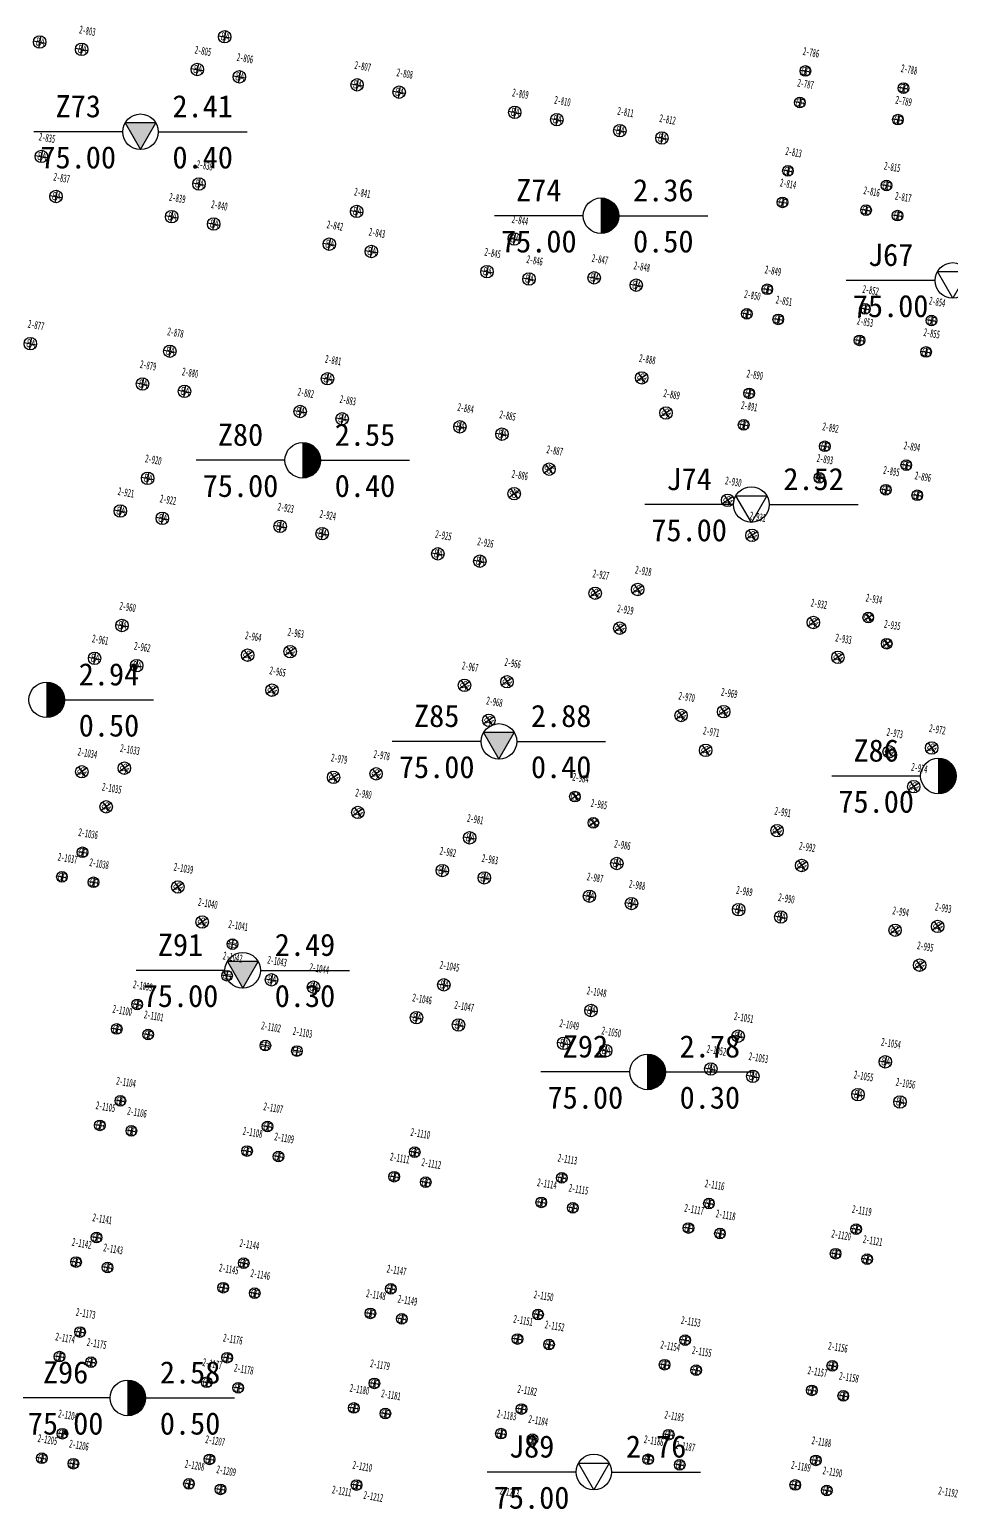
# Model space of a CAD drawing. Header units: millimetres. Extents: x 274830 to 6381169, y -2686084 to 432211.
# Drawn here: x 275245.5 to 275297.3, y 143175.8 to 143258.6 of the extents above; entities that cross this region are included whole.
import ezdxf
from ezdxf.enums import TextEntityAlignment as Align

# ---------------------------------------------------------------- set-up
doc = ezdxf.new("R2010")
doc.units = ezdxf.units.MM
doc.linetypes.add('DASHED2', pattern=[0.375, 0.25, -0.125])
doc.layers.add('_0', color=7, linetype='Continuous', lineweight=9)
doc.layers.add('ZBH', color=3, linetype='DASHED2', lineweight=20)
doc.layers.add('HOLE', color=1, linetype='Continuous')
doc.layers.add('S-FUND-PILE', color=11, linetype='Continuous')
doc.layers.add('S-ANNO-MODI-NAME', color=1, linetype='Continuous', plot=False)
doc.styles.add('ST', font='')
doc.styles.add('测量', font='', dxfattribs={"width": 0.5, "height": 600})
doc.styles.add('黑体', font='', dxfattribs={"width": 0.8})
doc.styles.get('ST').set_extended_font_data('SimSun')
doc.styles.get('测量').set_extended_font_data('SimSun')
doc.styles.get('黑体').set_extended_font_data('Microsoft YaHei')

# ---------------------------------------------------------------- blocks, each defined once
blk = doc.blocks.new('1566')
at = {"layer": 'S-FUND-PILE'}
for p, q in [((1027905, 685105), (1028505, 685105)), ((1028205, 685405), (1028205, 684805)), ((1033504, 685105), (1034104, 685105)), ((1033804, 685405), (1033804, 684805)), ((1027905, 683305), (1028505, 683305)), ((1028205, 683605), (1028205, 683005)), ((1033504, 683305), (1034104, 683305)), ((1033804, 683605), (1033804, 683005)), ((995354, 681390), (996054, 681390)), ((995704, 681740), (995704, 681040)), ((985504, 679662), (985504, 678962)), ((987904, 679662), (987904, 678962)), ((994504, 679662), (994504, 678962)), ((996904, 679662), (996904, 678962)), ((1003154, 680005), (1003854, 680005)), ((1003504, 680355), (1003504, 679655)), ((1005554, 680005), (1006254, 680005)), ((1005904, 680355), (1005904, 679655)), ((1012154, 680005), (1012854, 680005)), ((1012504, 680355), (1012504, 679655)), ((1014554, 680005), (1015254, 680005)), ((1014904, 680355), (1014904, 679655)), ((1018154, 680005), (1018854, 680005)), ((1018504, 680355), (1018504, 679655)), ((1020554, 680005), (1021254, 680005)), ((1020904, 680355), (1020904, 679655)), ((1028203, 679705), (1028203, 679105)), ((1033808, 679844), (1033808, 679244)), ((985154, 679312), (985854, 679312)), ((987554, 679312), (988254, 679312)), ((994154, 679312), (994854, 679312)), ((996554, 679312), (997254, 679312)), ((1027903, 679405), (1028503, 679405)), ((1033508, 679544), (1034108, 679544)), ((1032608, 677985), (1033208, 677985)), ((1032908, 678285), (1032908, 677685)), ((1034408, 677985), (1035008, 677985)), ((1034708, 678285), (1034708, 677685)), ((1027903, 677605), (1028503, 677605)), ((1028203, 677905), (1028203, 677305)), ((986704, 673340), (986704, 672640)), ((995704, 673340), (995704, 672640)), ((1004704, 673340), (1004704, 672640)), ((1013704, 673340), (1013704, 672640)), ((986354, 672990), (987054, 672990)), ((995354, 672990), (996054, 672990)), ((1004354, 672990), (1005054, 672990)), ((1013354, 672990), (1014054, 672990)), ((1027904, 672644), (1028504, 672644)), ((1028204, 672944), (1028204, 672344)), ((1033503, 672505), (1034103, 672505)), ((1033803, 672805), (1033803, 672205)), ((1037304, 672505), (1037904, 672505)), ((1037604, 672805), (1037604, 672205)), ((1018154, 671605), (1018854, 671605)), ((1018504, 671955), (1018504, 671255)), ((1020554, 671605), (1021254, 671605)), ((1020904, 671955), (1020904, 671255)), ((1027304, 671385), (1027304, 670785)), ((1029104, 671385), (1029104, 670785)), ((987554, 670912), (988254, 670912)), ((987904, 671262), (987904, 670562)), ((994154, 670912), (994854, 670912)), ((994504, 671262), (994504, 670562)), ((996554, 670912), (997254, 670912)), ((996904, 671262), (996904, 670562)), ((1003154, 670912), (1003854, 670912)), ((1003504, 671262), (1003504, 670562)), ((1005554, 670912), (1006254, 670912)), ((1005904, 671262), (1005904, 670562)), ((1012154, 670912), (1012854, 670912)), ((1012504, 671262), (1012504, 670562)), ((1014554, 670912), (1015254, 670912)), ((1014904, 671262), (1014904, 670562)), ((1027004, 671085), (1027604, 671085)), ((1028804, 671085), (1029404, 671085)), ((1033503, 670705), (1034103, 670705)), ((1033803, 671005), (1033803, 670405)), ((1037304, 670705), (1037904, 670705)), ((1037604, 671005), (1037604, 670405)), ((1022349, 666769), (1021851, 666277)), ((1021854, 666772), (1022346, 666274)), ((1027904, 666705), (1028504, 666705)), ((1028204, 667005), (1028204, 666405)), ((1024035, 665061), (1023537, 664569)), ((1023540, 665064), (1024032, 664566)), ((1027904, 664905), (1028504, 664905)), ((1028204, 665205), (1028204, 664605)), ((1032909, 664805), (1032909, 664205)), ((1032609, 664505), (1033209, 664505)), ((1037304, 664244), (1037904, 664244)), ((1037604, 664544), (1037604, 663944)), ((995354, 663440), (996054, 663440)), ((995704, 663790), (995704, 663090)), ((1004354, 663440), (1005054, 663440)), ((1004704, 663790), (1004704, 663090)), ((987554, 662512), (988254, 662512)), ((987904, 662862), (987904, 662162)), ((1012504, 662405), (1012504, 661705)), ((1014904, 662405), (1014904, 661705)), ((1032609, 662705), (1033209, 662705)), ((1032909, 663005), (1032909, 662405)), ((1036404, 662685), (1037004, 662685)), ((1036704, 662985), (1036704, 662385)), ((1038204, 662685), (1038804, 662685)), ((1038504, 662985), (1038504, 662385)), ((994504, 661712), (994504, 661012)), ((996904, 661712), (996904, 661012)), ((1003504, 661712), (1003504, 661012)), ((1005904, 661712), (1005904, 661012)), ((1012154, 662055), (1012854, 662055)), ((1014554, 662055), (1015254, 662055)), ((994154, 661362), (994854, 661362)), ((996554, 661362), (997254, 661362)), ((1003154, 661362), (1003854, 661362)), ((1005554, 661362), (1006254, 661362)), ((1017605, 660326), (1018100, 660821)), ((1017605, 660821), (1018100, 660326)), ((1028298, 660820), (1027800, 660328)), ((1027803, 660823), (1028295, 660325)), ((1015908, 658629), (1016403, 659124)), ((1015908, 659124), (1016403, 658629)), ((1029985, 659112), (1029486, 658620)), ((1029490, 659115), (1029981, 658617)), ((995704, 656540), (995704, 655840)), ((995354, 656190), (996054, 656190)), ((1036756, 655229), (1037180, 655653)), ((1036756, 655653), (1037180, 655229)), ((1003154, 654805), (1003854, 654805)), ((1003504, 655155), (1003504, 654455)), ((1005554, 654805), (1006254, 654805)), ((1005904, 655155), (1005904, 654455)), ((1012154, 654805), (1012854, 654805)), ((1012504, 655155), (1012504, 654455)), ((1014554, 654805), (1015254, 654805)), ((1014904, 655155), (1014904, 654455)), ((1023676, 655013), (1024171, 654518)), ((1024171, 655013), (1023676, 654518)), ((1033727, 654881), (1034222, 654387)), ((1034222, 654881), (1033727, 654387)), ((994154, 654112), (994854, 654112)), ((994504, 654462), (994504, 653762)), ((996554, 654112), (997254, 654112)), ((996904, 654462), (996904, 653762)), ((1021358, 654392), (1021853, 653897)), ((1021853, 654392), (1021358, 653897)), ((1038028, 653956), (1038453, 654380)), ((1038028, 654380), (1038453, 653956)), ((1035424, 653184), (1035919, 652689)), ((1035919, 653184), (1035424, 652689)), ((1023055, 652695), (1023550, 652200)), ((1023550, 652695), (1023055, 652200)), ((1029616, 649073), (1030111, 648578)), ((1030111, 649073), (1029616, 648578)), ((1041495, 649073), (1041990, 648578)), ((1041990, 649073), (1041495, 648578)), ((1005520, 648211), (1005022, 647719)), ((1005025, 648214), (1005517, 647716)), ((1017824, 648636), (1017326, 648144)), ((1017329, 648639), (1017821, 648141)), ((1027298, 648452), (1027793, 647957)), ((1027793, 648452), (1027298, 647957)), ((1039177, 648452), (1039672, 647957)), ((1039672, 648452), (1039177, 647957)), ((995349, 647785), (996049, 647785)), ((995699, 648135), (995699, 647435)), ((1003198, 647605), (1002700, 647113)), ((1002703, 647608), (1003195, 647110)), ((1015502, 648029), (1015004, 647537)), ((1015007, 648032), (1015499, 647534)), ((1028995, 646755), (1029490, 646260)), ((1029490, 646755), (1028995, 646260)), ((1040874, 646755), (1041369, 646260)), ((1041369, 646755), (1040874, 646260)), ((994149, 645706), (994849, 645706)), ((994499, 646056), (994499, 645356)), ((996549, 645706), (997249, 645706)), ((996899, 646056), (996899, 645356)), ((1004884, 645897), (1004386, 645405)), ((1004389, 645900), (1004881, 645402)), ((1017188, 646321), (1016690, 645830)), ((1016693, 646324), (1017185, 645826)), ((1022237, 642474), (1022661, 642898)), ((1022237, 642898), (1022661, 642474)), ((1033727, 643002), (1034222, 642507)), ((1034222, 643002), (1033727, 642507)), ((1009138, 641665), (1008640, 641173)), ((1008643, 641668), (1009135, 641170)), ((1011460, 642272), (1010962, 641780)), ((1010965, 642275), (1011457, 641777)), ((1023510, 641201), (1023934, 641625)), ((1023510, 641625), (1023934, 641201)), ((1035424, 641305), (1035919, 640810)), ((1035919, 641305), (1035424, 640810)), ((997459, 640150), (996961, 639658)), ((996964, 640153), (997456, 639655)), ((1010824, 639957), (1010326, 639466)), ((1010329, 639961), (1010821, 639462)), ((995137, 639544), (994639, 639052)), ((994642, 639547), (995134, 639049)), ((1016663, 639385), (1017363, 639385)), ((1017013, 639735), (1017013, 639035)), ((1025063, 639385), (1025763, 639385)), ((1025413, 639735), (1025413, 639035)), ((1043546, 639244), (1044041, 638749)), ((1044041, 639244), (1043546, 638749)), ((1032613, 638355), (1032613, 637655)), ((1035013, 638355), (1035013, 637655)), ((1041228, 638623), (1041723, 638128)), ((1041723, 638623), (1041228, 638128)), ((996823, 637836), (996325, 637344)), ((996328, 637839), (996820, 637341)), ((1015813, 637656), (1015813, 636956)), ((1018213, 637656), (1018213, 636956)), ((1024213, 637656), (1024213, 636956)), ((1026613, 637656), (1026613, 636956)), ((1032263, 638005), (1032963, 638005)), ((1034663, 638005), (1035363, 638005)), ((1015463, 637306), (1016163, 637306)), ((1017863, 637306), (1018563, 637306)), ((1023863, 637306), (1024563, 637306)), ((1026263, 637306), (1026963, 637306)), ((1042925, 636926), (1043420, 636431)), ((1043420, 636926), (1042925, 636431)), ((995704, 635144), (995704, 634544)), ((995404, 634844), (996004, 634844)), ((1001570, 634091), (1001072, 633599)), ((1001075, 634094), (1001567, 633596)), ((994504, 633285), (995104, 633285)), ((994804, 633585), (994804, 632985)), ((996304, 633285), (996904, 633285)), ((996604, 633585), (996604, 632985)), ((1003256, 632383), (1002758, 631891)), ((1002761, 632386), (1003253, 631888)), ((1004604, 631204), (1005204, 631204)), ((1004904, 630904), (1004904, 631504)), ((1016654, 630990), (1017354, 630990)), ((1017004, 631340), (1017004, 630640)), ((1025054, 630990), (1025754, 630990)), ((1025404, 631340), (1025404, 630640)), ((1033454, 630990), (1034154, 630990)), ((1033804, 631340), (1033804, 630640)), ((1041854, 630990), (1042554, 630990)), ((1042204, 631340), (1042204, 630640)), ((1007404, 629955), (1007404, 629255)), ((1009804, 629955), (1009804, 629255)), ((1004604, 629404), (1005204, 629404)), ((1004904, 629104), (1004904, 629704)), ((1007054, 629605), (1007754, 629605)), ((1009454, 629605), (1010154, 629605)), ((1015804, 629262), (1015804, 628562)), ((1018204, 629262), (1018204, 628562)), ((1024204, 629262), (1024204, 628562)), ((1026604, 629262), (1026604, 628562)), ((1032604, 629262), (1032604, 628562)), ((1035004, 629262), (1035004, 628562)), ((1041004, 629262), (1041004, 628562)), ((1043404, 629262), (1043404, 628562)), ((1015454, 628912), (1016154, 628912)), ((1017854, 628912), (1018554, 628912)), ((1023854, 628912), (1024554, 628912)), ((1026254, 628912), (1026954, 628912)), ((1032254, 628912), (1032954, 628912)), ((1034654, 628912), (1035354, 628912)), ((1040654, 628912), (1041354, 628912)), ((1043054, 628912), (1043754, 628912)), ((999904, 626944), (1000504, 626944)), ((1000204, 627244), (1000204, 626644)), ((1008004, 625905), (1007404, 625905)), ((1007704, 626205), (1007704, 625605)), ((1009804, 625905), (1009204, 625905)), ((1009504, 626205), (1009504, 625605)), ((999004, 625385), (999604, 625385)), ((999304, 625685), (999304, 625085)), ((1000804, 625385), (1001404, 625385)), ((1001104, 625685), (1001104, 625085)), ((1000204, 621744), (1000204, 621144)), ((1008604, 621744), (1008604, 621144)), ((1017004, 621744), (1017004, 621144)), ((1025404, 621744), (1025404, 621144)), ((1033804, 621744), (1033804, 621144)), ((1042204, 621744), (1042204, 621144)), ((999904, 621444), (1000504, 621444)), ((1008304, 621444), (1008904, 621444)), ((1016704, 621444), (1017304, 621444)), ((1025104, 621444), (1025704, 621444)), ((1033504, 621444), (1034104, 621444)), ((1041904, 621444), (1042504, 621444)), ((999304, 620185), (999304, 619585)), ((1001104, 620185), (1001104, 619585)), ((1007704, 620185), (1007704, 619585)), ((1009504, 620185), (1009504, 619585)), ((1016104, 620185), (1016104, 619585)), ((1017904, 620185), (1017904, 619585)), ((1024504, 620185), (1024504, 619585)), ((1026304, 620185), (1026304, 619585)), ((1032904, 620185), (1032904, 619585)), ((1034704, 620185), (1034704, 619585)), ((1041304, 620185), (1041304, 619585)), ((1043104, 620185), (1043104, 619585)), ((999004, 619885), (999604, 619885)), ((1000804, 619885), (1001404, 619885)), ((1007404, 619885), (1008004, 619885)), ((1009204, 619885), (1009804, 619885)), ((1015804, 619885), (1016404, 619885)), ((1017604, 619885), (1018204, 619885)), ((1024204, 619885), (1024804, 619885)), ((1026004, 619885), (1026604, 619885)), ((1032604, 619885), (1033204, 619885)), ((1034404, 619885), (1035004, 619885)), ((1041004, 619885), (1041604, 619885)), ((1042804, 619885), (1043404, 619885)), ((999904, 613644), (1000504, 613644)), ((1000204, 613944), (1000204, 613344)), ((1008304, 613644), (1008904, 613644)), ((1008604, 613944), (1008604, 613344)), ((1016704, 613644), (1017304, 613644)), ((1017004, 613944), (1017004, 613344)), ((1025104, 613644), (1025704, 613644)), ((1025404, 613944), (1025404, 613344)), ((1033504, 613644), (1034104, 613644)), ((1033804, 613944), (1033804, 613344)), ((1041904, 613644), (1042504, 613644)), ((1042204, 613944), (1042204, 613344)), ((999004, 612085), (999604, 612085)), ((999304, 612385), (999304, 611785)), ((1000804, 612085), (1001404, 612085)), ((1001104, 612385), (1001104, 611785)), ((1007404, 612085), (1008004, 612085)), ((1007704, 612385), (1007704, 611785)), ((1009204, 612085), (1009804, 612085)), ((1009504, 612385), (1009504, 611785)), ((1015804, 612085), (1016404, 612085)), ((1016104, 612385), (1016104, 611785)), ((1017604, 612085), (1018204, 612085)), ((1017904, 612385), (1017904, 611785)), ((1024204, 612085), (1024804, 612085)), ((1024504, 612385), (1024504, 611785)), ((1026004, 612085), (1026604, 612085)), ((1026304, 612385), (1026304, 611785)), ((1032604, 612085), (1033204, 612085)), ((1032904, 612385), (1032904, 611785)), ((1034404, 612085), (1035004, 612085)), ((1034704, 612385), (1034704, 611785)), ((1041004, 612085), (1041604, 612085)), ((1041304, 612385), (1041304, 611785)), ((1042804, 612085), (1043404, 612085)), ((1043104, 612385), (1043104, 611785)), ((1000204, 608544), (1000204, 607944)), ((1008604, 608544), (1008604, 607944)), ((1017004, 608544), (1017004, 607944)), ((1025404, 608544), (1025404, 607944)), ((1033804, 608544), (1033804, 607944)), ((1042204, 608544), (1042204, 607944)), ((999904, 608244), (1000504, 608244)), ((1008304, 608244), (1008904, 608244)), ((1016704, 608244), (1017304, 608244)), ((1025104, 608244), (1025704, 608244)), ((1033504, 608244), (1034104, 608244)), ((1041904, 608244), (1042504, 608244)), ((999304, 606985), (999304, 606385)), ((1001104, 606985), (1001104, 606385)), ((1007704, 606985), (1007704, 606385)), ((1009504, 606985), (1009504, 606385)), ((1016104, 606985), (1016104, 606385)), ((1017904, 606985), (1017904, 606385)), ((1024504, 606985), (1024504, 606385)), ((1026304, 606985), (1026304, 606385)), ((1032904, 606985), (1032904, 606385)), ((1034704, 606985), (1034704, 606385)), ((1041304, 606985), (1041304, 606385)), ((1043104, 606985), (1043104, 606385)), ((999004, 606685), (999604, 606685)), ((1000804, 606685), (1001404, 606685)), ((1007404, 606685), (1008004, 606685)), ((1009204, 606685), (1009804, 606685)), ((1015804, 606685), (1016404, 606685)), ((1017604, 606685), (1018204, 606685)), ((1024204, 606685), (1024804, 606685)), ((1026004, 606685), (1026604, 606685)), ((1032604, 606685), (1033204, 606685)), ((1034404, 606685), (1035004, 606685)), ((1041004, 606685), (1041604, 606685)), ((1042804, 606685), (1043404, 606685)), ((1000204, 602744), (1000204, 602144)), ((1008604, 602744), (1008604, 602144)), ((1017004, 602744), (1017004, 602144)), ((999904, 602444), (1000504, 602444)), ((1008304, 602444), (1008904, 602444)), ((1016704, 602444), (1017304, 602444)), ((999304, 601185), (999304, 600585)), ((1001104, 601185), (1001104, 600585)), ((1007704, 601185), (1007704, 600585)), ((1009504, 601185), (1009504, 600585)), ((999004, 600885), (999604, 600885)), ((1000804, 600885), (1001404, 600885)), ((1007404, 600885), (1008004, 600885)), ((1009204, 600885), (1009804, 600885))]:
    blk.add_line(p, q, dxfattribs=at)
for centre, radius in [((1028205, 685105), 300), ((1033804, 685105), 300), ((1028205, 683305), 300), ((1033804, 683305), 300), ((995704, 681390), 350), ((985504, 679312), 350), ((987904, 679312), 350), ((994504, 679312), 350), ((996904, 679312), 350), ((1003504, 680005), 350), ((1005904, 680005), 350), ((1012504, 680005), 350), ((1014904, 680005), 350), ((1018504, 680005), 350), ((1020904, 680005), 350), ((1028203, 679405), 300), ((1033808, 679544), 300), ((1032908, 677985), 300), ((1034708, 677985), 300), ((1028203, 677605), 300), ((986704, 672990), 350), ((995704, 672990), 350), ((1004704, 672990), 350), ((1013704, 672990), 350), ((1028204, 672644), 300), ((1033803, 672505), 300), ((1037604, 672505), 300), ((1018504, 671605), 350), ((1020904, 671605), 350), ((1027304, 671085), 300), ((1029104, 671085), 300), ((987904, 670912), 350), ((994504, 670912), 350), ((996904, 670912), 350), ((1003504, 670912), 350), ((1005904, 670912), 350), ((1012504, 670912), 350), ((1014904, 670912), 350), ((1033803, 670705), 300), ((1037604, 670705), 300), ((1022100, 666523), 350), ((1028204, 666705), 300), ((1023786, 664815), 350), ((1028204, 664905), 300), ((1032909, 664505), 300), ((1037604, 664244), 300), ((995704, 663440), 350), ((1004704, 663440), 350), ((987904, 662512), 350), ((1012504, 662055), 350), ((1014904, 662055), 350), ((1032909, 662705), 300), ((1036704, 662685), 300), ((1038504, 662685), 300), ((994504, 661362), 350), ((996904, 661362), 350), ((1003504, 661362), 350), ((1005904, 661362), 350), ((1017852, 660574), 350), ((1028049, 660574), 350), ((1016155, 658877), 350), ((1029736, 658866), 350), ((995704, 656190), 350), ((1036968, 655441), 300), ((1003504, 654805), 350), ((1005904, 654805), 350), ((1012504, 654805), 350), ((1014904, 654805), 350), ((1023924, 654765), 350), ((1033975, 654634), 350), ((994504, 654112), 350), ((996904, 654112), 350), ((1021605, 654144), 350), ((1038241, 654168), 300), ((1035672, 652937), 350), ((1023302, 652447), 350), ((1029863, 648826), 350), ((1041743, 648826), 350), ((1005271, 647965), 350), ((1017575, 648390), 350), ((1027545, 648204), 350), ((1039424, 648204), 350), ((995699, 647785), 350), ((1002949, 647359), 350), ((1015253, 647783), 350), ((1029242, 646507), 350), ((1041122, 646507), 350), ((994499, 645706), 350), ((996899, 645706), 350), ((1004635, 645651), 350), ((1016939, 646075), 350), ((1011211, 642026), 350), ((1022449, 642686), 300), ((1033975, 642755), 350), ((1008889, 641419), 350), ((1023722, 641413), 300), ((1035672, 641058), 350), ((997210, 639904), 350), ((1010575, 639711), 350), ((994888, 639298), 350), ((1017013, 639385), 350), ((1025413, 639385), 350), ((1043793, 638997), 350), ((1032613, 638005), 350), ((1035013, 638005), 350), ((1041475, 638376), 350), ((996574, 637590), 350), ((1015813, 637306), 350), ((1018213, 637306), 350), ((1024213, 637306), 350), ((1026613, 637306), 350), ((1043172, 636679), 350), ((995704, 634844), 300), ((1001321, 633845), 350), ((994804, 633285), 300), ((996604, 633285), 300), ((1003007, 632137), 350), ((1004904, 631204), 300), ((1017004, 630990), 350), ((1025404, 630990), 350), ((1033804, 630990), 350), ((1042204, 630990), 350), ((1007404, 629605), 350), ((1009804, 629605), 350), ((1004904, 629404), 300), ((1015804, 628912), 350), ((1018204, 628912), 350), ((1024204, 628912), 350), ((1026604, 628912), 350), ((1032604, 628912), 350), ((1035004, 628912), 350), ((1041004, 628912), 350), ((1043404, 628912), 350), ((1000204, 626944), 300), ((1007704, 625905), 300), ((1009504, 625905), 300), ((999304, 625385), 300), ((1001104, 625385), 300), ((1000204, 621444), 300), ((1008604, 621444), 300), ((1017004, 621444), 300), ((1025404, 621444), 300), ((1033804, 621444), 300), ((1042204, 621444), 300), ((999304, 619885), 300), ((1001104, 619885), 300), ((1007704, 619885), 300), ((1009504, 619885), 300), ((1016104, 619885), 300), ((1017904, 619885), 300), ((1024504, 619885), 300), ((1026304, 619885), 300), ((1032904, 619885), 300), ((1034704, 619885), 300), ((1041304, 619885), 300), ((1043104, 619885), 300), ((1000204, 613644), 300), ((1008604, 613644), 300), ((1017004, 613644), 300), ((1025404, 613644), 300), ((1033804, 613644), 300), ((1042204, 613644), 300), ((999304, 612085), 300), ((1001104, 612085), 300), ((1007704, 612085), 300), ((1009504, 612085), 300), ((1016104, 612085), 300), ((1017904, 612085), 300), ((1024504, 612085), 300), ((1026304, 612085), 300), ((1032904, 612085), 300), ((1034704, 612085), 300), ((1041304, 612085), 300), ((1043104, 612085), 300), ((1000204, 608244), 300), ((1008604, 608244), 300), ((1017004, 608244), 300), ((1025404, 608244), 300), ((1033804, 608244), 300), ((1042204, 608244), 300), ((999304, 606685), 300), ((1001104, 606685), 300), ((1007704, 606685), 300), ((1009504, 606685), 300), ((1016104, 606685), 300), ((1017904, 606685), 300), ((1024504, 606685), 300), ((1026304, 606685), 300), ((1032904, 606685), 300), ((1034704, 606685), 300), ((1041304, 606685), 300), ((1043104, 606685), 300), ((1000204, 602444), 300), ((1008604, 602444), 300), ((1017004, 602444), 300), ((999304, 600885), 300), ((1001104, 600885), 300), ((1007704, 600885), 300), ((1009504, 600885), 300)]:
    blk.add_circle(centre, radius, dxfattribs=at)
at = {"layer": 'S-FUND-PILE', "style": '黑体', "width": 0.7}
for s, p in [('6B', (1027984, 684870)), ('6B', (1033583, 684870)), ('6B', (1027984, 683070)), ('6B', (1033583, 683070)), ('8A', (995491, 681176)), ('8A', (1003291, 679791)), ('8A', (1005691, 679791)), ('8A', (1012291, 679791)), ('8A', (1014691, 679791)), ('8A', (1018291, 679791)), ('8A', (1020691, 679791)), ('6B', (1033586, 679310)), ('8A', (985291, 679098)), ('8A', (987691, 679098)), ('8A', (994291, 679098)), ('8A', (996691, 679098)), ('6B', (1027982, 679170)), ('6B', (1032686, 677750)), ('6B', (1034486, 677750)), ('6B', (1027982, 677370)), ('8A', (986491, 672776)), ('8A', (995491, 672776)), ('8A', (1004491, 672776)), ('8A', (1013491, 672776)), ('6B', (1027983, 672410)), ('6B', (1033582, 672270)), ('6B', (1037383, 672270)), ('8A', (1018291, 671391)), ('8A', (1020691, 671391)), ('8A', (987691, 670698)), ('8A', (994291, 670698)), ('8A', (996691, 670698)), ('8A', (1003291, 670698)), ('8A', (1005691, 670698)), ('8A', (1012291, 670698)), ('8A', (1014691, 670698)), ('6B', (1027083, 670850)), ('6B', (1028883, 670850)), ('6B', (1033582, 670470)), ('6B', (1037383, 670470)), ('6B', (1027983, 666470)), ('6B', (1027983, 664670)), ('6B', (1032687, 664270)), ('6B', (1037383, 664010)), ('8A', (995491, 663226)), ('8A', (1004491, 663226)), ('8A', (987691, 662298)), ('8A', (1012291, 661841)), ('8A', (1014691, 661841)), ('6B', (1032687, 662470)), ('6B', (1036483, 662450)), ('6B', (1038283, 662450)), ('8A', (994291, 661148)), ('8A', (996691, 661148)), ('8A', (1003291, 661148)), ('8A', (1005691, 661148)), ('8A', (995491, 655976)), ('8A', (1003291, 654591)), ('8A', (1005691, 654591)), ('8A', (1012291, 654591)), ('8A', (1014691, 654591)), ('8A', (994291, 653898)), ('8A', (996691, 653898)), ('8A', (995486, 647571)), ('8A', (994286, 645493)), ('8A', (996686, 645493)), ('8A', (1016800, 639171)), ('8A', (1025200, 639171)), ('8A', (1032400, 637791)), ('8A', (1034800, 637791)), ('8A', (1015600, 637093)), ('8A', (1018000, 637093)), ('8A', (1024000, 637093)), ('8A', (1026400, 637093)), ('6B', (995483, 634610)), ('6B', (994583, 633050)), ('6B', (996383, 633050)), ('8A', (1016791, 630776)), ('8A', (1025191, 630776)), ('8A', (1033591, 630776)), ('8A', (1041991, 630776)), ('8A', (1007191, 629391)), ('8A', (1009591, 629391)), ('8A', (1015591, 628698)), ('8A', (1017991, 628698)), ('8A', (1023991, 628698)), ('8A', (1026391, 628698)), ('8A', (1032391, 628698)), ('8A', (1034791, 628698)), ('8A', (1040791, 628698)), ('8A', (1043191, 628698)), ('6B', (999983, 626710)), ('6B', (999083, 625150)), ('6B', (1000883, 625150)), ('6B', (999983, 621210)), ('6B', (1008383, 621210)), ('6B', (1016783, 621210)), ('6B', (1025183, 621210)), ('6B', (1033583, 621210)), ('6B', (1041982, 621210)), ('6B', (999083, 619650)), ('6B', (1000883, 619650)), ('6B', (1007483, 619650)), ('6B', (1009283, 619650)), ('6B', (1015883, 619650)), ('6B', (1017683, 619650)), ('6B', (1024283, 619650)), ('6B', (1026083, 619650)), ('6B', (1032683, 619650)), ('6B', (1034483, 619650)), ('6B', (1041082, 619650)), ('6B', (1042882, 619650)), ('6B', (999983, 613410)), ('6B', (1008383, 613410)), ('6B', (1016783, 613410)), ('6B', (1025183, 613410)), ('6B', (1033583, 613410)), ('6B', (1041983, 613410)), ('6B', (999083, 611850)), ('6B', (1000883, 611850)), ('6B', (1007483, 611850)), ('6B', (1009283, 611850)), ('6B', (1015883, 611850)), ('6B', (1017683, 611850)), ('6B', (1024283, 611850)), ('6B', (1026083, 611850)), ('6B', (1032683, 611850)), ('6B', (1034483, 611850)), ('6B', (1041083, 611850)), ('6B', (1042883, 611850)), ('6B', (999983, 608010)), ('6B', (1008383, 608010)), ('6B', (1016783, 608010)), ('6B', (1025183, 608010)), ('6B', (1033583, 608010)), ('6B', (1041983, 608010)), ('6B', (999083, 606450)), ('6B', (1000883, 606450)), ('6B', (1007483, 606450)), ('6B', (1009283, 606450)), ('6B', (1015883, 606450)), ('6B', (1017683, 606450)), ('6B', (1024283, 606450)), ('6B', (1026083, 606450)), ('6B', (1032683, 606450)), ('6B', (1034483, 606450)), ('6B', (1041083, 606450)), ('6B', (1042883, 606450)), ('6B', (999983, 602210)), ('6B', (1008383, 602210)), ('6B', (1016783, 602210)), ('6B', (999083, 600650)), ('6B', (1000883, 600650)), ('6B', (1007483, 600650)), ('6B', (1009283, 600650))]:
    blk.add_text(s, height=450, dxfattribs=at).set_placement(p)
for s, rotation, p in [('8A', 314.63364, (1021798, 666525)), ('8A', 314.63364, (1023484, 664817)), ('8A', 45, (1017853, 660272)), ('8A', 314.63364, (1027748, 660575)), ('8A', 45, (1016156, 658575)), ('8A', 314.63364, (1029434, 658867)), ('6B', 45, (1036977, 655119)), ('8A', 315, (1023622, 654765)), ('8A', 315, (1033673, 654633)), ('8A', 315, (1021304, 654144)), ('6B', 45, (1038250, 653846)), ('8A', 315, (1035370, 652936)), ('8A', 315, (1023001, 652446)), ('8A', 315, (1029562, 648825)), ('8A', 315, (1041441, 648825)), ('8A', 314.63364, (1004969, 647967)), ('8A', 314.63364, (1017273, 648391)), ('8A', 315, (1027243, 648204)), ('8A', 315, (1039123, 648204)), ('8A', 314.63364, (1002647, 647360)), ('8A', 314.63364, (1014951, 647785)), ('8A', 315, (1028940, 646507)), ('8A', 315, (1040820, 646507)), ('8A', 314.63364, (1004333, 645653)), ('8A', 314.63364, (1016637, 646077)), ('6B', 45, (1022458, 642363)), ('8A', 315, (1033673, 642754)), ('8A', 314.63364, (1008587, 641421)), ('8A', 314.63364, (1010909, 642027)), ('6B', 45, (1023731, 641091)), ('8A', 315, (1035370, 641057)), ('8A', 314.63364, (996908, 639906)), ('8A', 314.63364, (1010273, 639713)), ('8A', 314.63364, (994586, 639299)), ('8A', 315, (1043492, 638996)), ('8A', 315, (1041173, 638375)), ('8A', 314.63364, (996272, 637592)), ('8A', 315, (1042870, 636678)), ('8A', 314.63364, (1001019, 633846)), ('8A', 314.63364, (1002705, 632139)), ('6B', 90, (1005138, 630983)), ('6B', 90, (1005138, 629183)), ('6B', 270, (1007470, 626126)), ('6B', 270, (1009270, 626126))]:
    blk.add_text(s, height=450, rotation=rotation, dxfattribs=at).set_placement(p)
blk = doc.blocks.new('H_sam_hole')
blk.add_line((0, 2), (0, -2))
at = {"const_width": 2}
blk.add_lwpolyline([(0, -1, 0.414214), (1, 0, 0.414214), (0, 1, 1)], format="xyb", dxfattribs=at)
blk.add_circle((0, 0), 2)
blk = doc.blocks.new('H_cpt_hole')
for p, q in [((-1.73, 1), (1.73, 1)), ((0, -2), (-1.73, 1)), ((1.73, 1), (0, -2))]:
    blk.add_line(p, q)
blk.add_circle((0, 0), 2)
blk = doc.blocks.new('H_spt_hole')
blk.add_hatch(color=256).paths.add_polyline_path([(-1.73, 1), (0, -2), (1.73, 1)])
blk.add_lwpolyline([(0, -2), (1.73, 1), (-1.73, 1)], close=True)
blk.add_circle((0, 0), 2)
blk = doc.blocks.new('A$C7E34312C')
at = {"layer": 'HOLE', "linetype": 'Continuous'}
for points in [[(414.863, -11.762), (409.863, -11.762)], [(416.863, -11.762), (421.863, -11.762)], [(440.765, -16.484), (435.765, -16.484)], [(442.765, -16.484), (447.765, -16.484)], [(460.55, -20.121), (455.55, -20.121)], [(423.989, -30.232), (418.989, -30.232)], [(425.989, -30.232), (430.989, -30.232)], [(449.218, -32.724), (444.218, -32.724)], [(451.218, -32.724), (456.218, -32.724)], [(411.592, -43.704), (416.592, -43.704)], [(435.023, -46.043), (430.023, -46.043)], [(437.023, -46.043), (442.023, -46.043)], [(459.737, -47.988), (454.737, -47.988)], [(420.615, -58.913), (415.615, -58.913)], [(422.615, -58.913), (427.615, -58.913)], [(443.384, -64.626), (438.384, -64.626)], [(445.384, -64.626), (450.384, -64.626)], [(414.154, -82.955), (409.154, -82.955)], [(416.154, -82.955), (421.154, -82.955)], [(440.361, -87.122), (435.361, -87.122)], [(442.361, -87.122), (447.361, -87.122)]]:
    blk.add_lwpolyline(points, dxfattribs=at)
at = {"layer": 'HOLE', "xscale": 0.5, "yscale": 0.5, "zscale": 0.5}
for name, p in [('H_spt_hole', (415.863, -11.762)), ('H_sam_hole', (441.765, -16.484)), ('H_cpt_hole', (461.55, -20.121)), ('H_sam_hole', (424.989, -30.232)), ('H_cpt_hole', (450.218, -32.724)), ('H_sam_hole', (410.592, -43.704)), ('H_spt_hole', (436.023, -46.043)), ('H_sam_hole', (460.737, -47.988)), ('H_spt_hole', (421.615, -58.913)), ('H_sam_hole', (444.384, -64.626)), ('H_sam_hole', (415.154, -82.955)), ('H_cpt_hole', (441.361, -87.122))]:
    blk.add_blockref(name, p, dxfattribs=at)
at = {"layer": 'HOLE', "style": 'ST'}
for s, p in [('Z73', (412.363, -10.325)), ('2.41', (419.363, -10.325)), ('75.00', (412.363, -13.2)), ('0.40', (419.363, -13.2)), ('Z74', (438.265, -15.047)), ('2.36', (445.265, -15.047)), ('75.00', (438.265, -17.922)), ('0.50', (445.265, -17.922)), ('J67', (458.05, -18.684)), ('75.00', (458.05, -21.559)), ('Z80', (421.489, -28.795)), ('2.55', (428.489, -28.795)), ('J74', (446.718, -31.287)), ('75.00', (421.489, -31.67)), ('0.40', (428.489, -31.67)), ('2.52', (453.718, -31.287)), ('75.00', (446.718, -34.162)), ('2.94', (414.092, -42.267)), ('0.50', (414.092, -45.142)), ('Z85', (432.523, -44.606)), ('2.88', (439.523, -44.606)), ('Z86', (457.237, -46.551)), ('75.00', (432.523, -47.481)), ('0.40', (439.523, -47.481)), ('75.00', (457.237, -49.426)), ('Z91', (418.115, -57.476)), ('2.49', (425.115, -57.476)), ('75.00', (418.115, -60.351)), ('0.30', (425.115, -60.351)), ('Z92', (440.884, -63.189)), ('2.78', (447.884, -63.189)), ('75.00', (440.884, -66.064)), ('0.30', (447.884, -66.064)), ('Z96', (411.654, -81.518)), ('2.58', (418.654, -81.518)), ('75.00', (411.654, -84.393)), ('0.50', (418.654, -84.393)), ('J89', (437.861, -85.685)), ('2.76', (444.861, -85.685)), ('75.00', (437.861, -88.56))]:
    blk.add_text(s, height=1.25, dxfattribs=at).set_placement(p, align=Align.MIDDLE_CENTER)

msp = doc.modelspace()

# ---------------------------------------------------------------- block references
at = {"layer": '_0'}
msp.add_blockref('A$C7E34312C', (274835.87, 143264.654), dxfattribs=at)
at = {"layer": 'S-ANNO-MODI-NAME', "xscale": 0.0009999999999999998, "yscale": 0.0009999999999999998, "zscale": 0.0009999999999999998, "rotation": 350.1073988818654}
msp.add_blockref('1566', (274158.507, 142758.039), dxfattribs=at)

# ---------------------------------------------------------------- texts
at = {"layer": 'ZBH', "color": 3, "style": '测量', "width": 0.5}
for s, p in [('2-803', (275248.752, 143258.576)), ('2-805', (275255.254, 143257.443)), ('2-806', (275257.618, 143257.03)), ('2-786', (275289.449, 143257.359)), ('2-807', (275264.239, 143256.579)), ('2-808', (275266.603, 143256.167)), ('2-788', (275294.965, 143256.398)), ('2-787', (275289.14, 143255.586)), ('2-809', (275273.105, 143255.033)), ('2-810', (275275.47, 143254.62)), ('2-789', (275294.656, 143254.624)), ('2-811', (275279.016, 143254.002)), ('2-812', (275281.38, 143253.59)), ('2-835', (275246.484, 143252.555)), ('2-813', (275288.468, 143251.744)), ('2-837', (275247.309, 143250.301)), ('2-838', (275255.35, 143251.009)), ('2-815', (275294.013, 143250.919)), ('2-841', (275264.216, 143249.463)), ('2-814', (275288.159, 143249.971)), ('2-816', (275292.859, 143249.537)), ('2-839', (275253.811, 143249.167)), ('2-840', (275256.175, 143248.755)), ('2-817', (275294.632, 143249.228)), ('2-844', (275273.082, 143247.916)), ('2-842', (275262.677, 143247.621)), ('2-843', (275265.041, 143247.209)), ('2-845', (275271.543, 143246.075)), ('2-846', (275273.908, 143245.663)), ('2-847', (275277.573, 143245.727)), ('2-848', (275279.937, 143245.314)), ('2-849', (275287.307, 143245.085)), ('2-850', (275286.153, 143243.703)), ('2-852', (275292.799, 143243.985)), ('2-851', (275287.926, 143243.393)), ('2-854', (275296.544, 143243.332)), ('2-877', (275245.866, 143242.026)), ('2-853', (275292.49, 143242.212)), ('2-878', (275253.709, 143241.601)), ('2-855', (275296.235, 143241.559)), ('2-879', (275252.17, 143239.759)), ('2-881', (275262.576, 143240.055)), ('2-888', (275280.242, 143240.103)), ('2-880', (275254.534, 143239.347)), ('2-890', (275286.287, 143239.233)), ('2-882', (275261.036, 143238.213)), ('2-889', (275281.61, 143238.131)), ('2-883', (275263.401, 143237.801)), ('2-884', (275270.022, 143237.349)), ('2-891', (275285.978, 143237.46)), ('2-885', (275272.386, 143236.937)), ('2-892', (275290.544, 143236.258)), ('2-887', (275275.036, 143234.972)), ('2-894', (275295.125, 143235.194)), ('2-920', (275252.464, 143234.459)), ('2-893', (275290.234, 143234.484)), ('2-895', (275293.97, 143233.813)), ('2-886', (275273.073, 143233.592)), ('2-930', (275285.081, 143233.22)), ('2-896', (275295.743, 143233.503)), ('2-921', (275250.924, 143232.617)), ('2-922', (275253.289, 143232.205)), ('2-923', (275259.91, 143231.753)), ('2-924', (275262.274, 143231.341)), ('2-931', (275286.449, 143231.248)), ('2-925', (275268.776, 143230.207)), ('2-926', (275271.14, 143229.795)), ('2-927', (275277.628, 143227.993)), ('2-928', (275280.019, 143228.207)), ('2-932', (275289.898, 143226.351)), ('2-934', (275292.985, 143226.631)), ('2-960', (275251.015, 143226.179)), ('2-929', (275279.009, 143226.03)), ('2-963', (275260.476, 143224.712)), ('2-935', (275294.02, 143225.159)), ('2-961', (275249.476, 143224.337)), ('2-962', (275251.84, 143223.925)), ('2-964', (275258.084, 143224.514)), ('2-933', (275291.278, 143224.387)), ('2-966', (275272.669, 143223.016)), ('2-965', (275259.451, 143222.542)), ('2-967', (275270.277, 143222.818)), ('2-969', (275284.85, 143221.335)), ('2-968', (275271.645, 143220.846)), ('2-970', (275282.459, 143221.121)), ('2-971', (275283.84, 143219.158)), ('2-973', (275294.162, 143219.08)), ('2-972', (275296.553, 143219.294)), ('2-1034', (275248.758, 143217.958)), ('2-1033', (275251.149, 143218.156)), ('2-979', (275262.915, 143217.642)), ('2-978', (275265.307, 143217.84)), ('2-974', (275295.543, 143217.117)), ('2-984', (275276.491, 143216.56)), ('2-1035', (275250.125, 143215.985)), ('2-980', (275264.282, 143215.67)), ('2-985', (275277.526, 143215.087)), ('2-991', (275287.857, 143214.648)), ('2-981', (275270.569, 143214.242)), ('2-1036', (275248.796, 143213.43)), ('2-982', (275269.03, 143212.401)), ('2-986', (275278.844, 143212.799)), ('2-992', (275289.237, 143212.684)), ('2-1037', (275247.642, 143212.048)), ('2-1038', (275249.415, 143211.739)), ('2-1039', (275254.158, 143211.481)), ('2-983', (275271.394, 143211.988)), ('2-987', (275277.305, 143210.957)), ('2-988', (275279.669, 143210.545)), ('2-989', (275285.7, 143210.202)), ('2-990', (275288.064, 143209.79)), ('2-1040', (275255.526, 143209.508)), ('2-994', (275294.494, 143209.045)), ('2-993', (275296.884, 143209.259)), ('2-1041', (275257.234, 143208.263)), ('2-1042', (275256.925, 143206.49)), ('2-995', (275295.874, 143207.082)), ('2-1043', (275259.422, 143206.258)), ('2-1044', (275261.787, 143205.846)), ('2-1045', (275269.118, 143205.974)), ('2-1099', (275251.872, 143204.874)), ('2-1046', (275267.579, 143204.132)), ('2-1048', (275277.393, 143204.531)), ('2-1100', (275250.718, 143203.492)), ('2-1101', (275252.491, 143203.183)), ('2-1047', (275269.943, 143203.72)), ('2-1051', (275285.668, 143203.087)), ('2-1102', (275259.082, 143202.561)), ('2-1103', (275260.856, 143202.252)), ('2-1049', (275275.854, 143202.689)), ('2-1050', (275278.218, 143202.277)), ('2-1054', (275293.943, 143201.644)), ('2-1052', (275284.129, 143201.246)), ('2-1053', (275286.493, 143200.834)), ('2-1055', (275292.404, 143199.803)), ('2-1104', (275250.927, 143199.456)), ('2-1056', (275294.768, 143199.391)), ('2-1105', (275249.773, 143198.074)), ('2-1107', (275259.203, 143198.013)), ('2-1106', (275251.546, 143197.765)), ('2-1108', (275258.048, 143196.631)), ('2-1110', (275267.478, 143196.57)), ('2-1109', (275259.821, 143196.322)), ('2-1111', (275266.323, 143195.188)), ('2-1112', (275268.096, 143194.879)), ('2-1113', (275275.753, 143195.127)), ('2-1114', (275274.598, 143193.745)), ('2-1115', (275276.372, 143193.436)), ('2-1116', (275284.028, 143193.683)), ('2-1117', (275282.873, 143192.302)), ('2-1119', (275292.303, 143192.24)), ('2-1141', (275249.587, 143191.772)), ('2-1118', (275284.647, 143191.992)), ('2-1120', (275291.148, 143190.859)), ('2-1142', (275248.433, 143190.39)), ('2-1143', (275250.206, 143190.081)), ('2-1144', (275257.863, 143190.329)), ('2-1121', (275292.921, 143190.549)), ('2-1145', (275256.708, 143188.947)), ('2-1146', (275258.481, 143188.638)), ('2-1147', (275266.138, 143188.886)), ('2-1148', (275264.983, 143187.504)), ('2-1150', (275274.413, 143187.443)), ('2-1173', (275248.66, 143186.452)), ('2-1149', (275266.756, 143187.195)), ('2-1151', (275273.258, 143186.061)), ('2-1152', (275275.032, 143185.751)), ('2-1153', (275282.688, 143185.999)), ('2-1174', (275247.505, 143185.07)), ('2-1175', (275249.278, 143184.761)), ('2-1176', (275256.935, 143185.009)), ('2-1154', (275281.533, 143184.618)), ('2-1155', (275283.307, 143184.308)), ('2-1156', (275290.963, 143184.556)), ('2-1177', (275255.78, 143183.627)), ('2-1178', (275257.554, 143183.318)), ('2-1179', (275265.21, 143183.566)), ('2-1157', (275289.809, 143183.174)), ('2-1158', (275291.582, 143182.865)), ('2-1180', (275264.055, 143182.184)), ('2-1181', (275265.829, 143181.875)), ('2-1182', (275273.485, 143182.123)), ('2-1204', (275247.663, 143180.738)), ('2-1183', (275272.331, 143180.741)), ('2-1185', (275281.76, 143180.68)), ('2-1184', (275274.104, 143180.432)), ('2-1205', (275246.509, 143179.357)), ('2-1206', (275248.282, 143179.047)), ('2-1207', (275255.938, 143179.295)), ('2-1186', (275280.606, 143179.298)), ('2-1187', (275282.379, 143178.989)), ('2-1188', (275290.035, 143179.237)), ('2-1208', (275254.784, 143177.913)), ('2-1209', (275256.557, 143177.604)), ('2-1210', (275264.214, 143177.852)), ('2-1189', (275288.881, 143177.855)), ('2-1190', (275290.654, 143177.545)), ('2-1211', (275263.059, 143176.47)), ('2-1212', (275264.832, 143176.161)), ('2-1213', (275272.489, 143176.409)), ('2-1192', (275297.156, 143176.412))]:
    msp.add_text(s, height=0.45, rotation=350, dxfattribs=at).set_placement(p, align=Align.MIDDLE_CENTER)

doc.saveas('drawing.dxf')
